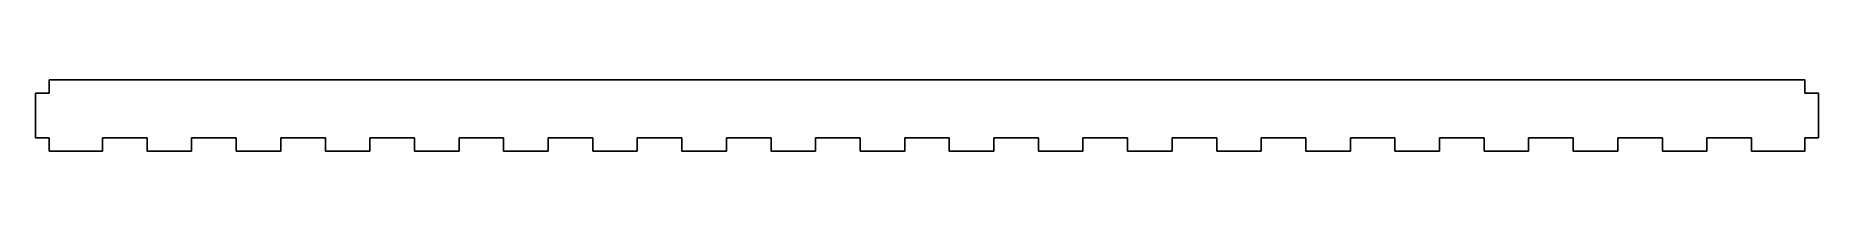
# Model space of a CAD drawing. Extents: x -397 to 3, y -16 to 0.
import ezdxf

# ---------------------------------------------------------------- set-up
doc = ezdxf.new("R2010")
doc.units = 0
doc.header["$MEASUREMENT"] = 0
doc.layers.add('Sketch2', color=7, linetype='Continuous')

msp = doc.modelspace()

# ---------------------------------------------------------------- linework, layer by layer
at = {"layer": 'Sketch2'}
for p, q in [((0, 0, -2.99), (-392.69, 0, -2.99)), ((0, -0.01, -2.99), (0, 0, -2.99)), ((-397, -3, -2.99), (-397, -12.97, -2.99)), ((-396.99, -3, -2.99), (-397, -3, -2.99)), ((-394, -3, -2.99), (-396.99, -3, -2.99)), ((-392.69, 0, -2.99), (-394, 0, -2.99)), ((-394, 0, -2.99), (-394, -2.99, -2.99)), ((-394, -2.99, -2.99), (-394, -3, -2.99)), ((0, -3, -2.99), (0, -0.01, -2.99)), ((0.01, -3, -2.99), (0, -3, -2.99)), ((3, -3, -2.99), (0.01, -3, -2.99)), ((3, -3.03, -2.99), (3, -3, -2.99)), ((3, -13, -2.99), (3, -3.03, -2.99)), ((-397, -12.97, -2.99), (-397, -13, -2.99)), ((-397, -13, -2.99), (-394.01, -13, -2.99)), ((-394.01, -13, -2.99), (-394, -13, -2.99)), ((-394, -13, -2.99), (-394, -15.99, -2.99)), ((-394, -15.99, -2.99), (-394, -16, -2.99)), ((-394, -16, -2.99), (-382.04, -16, -2.99)), ((-382.04, -16, -2.99), (-382, -16, -2.99)), ((-382, -13, -2.99), (-372.03, -13, -2.99)), ((-382, -13.01, -2.99), (-382, -13, -2.99)), ((-382, -16, -2.99), (-382, -13.01, -2.99)), ((-372.03, -13, -2.99), (-372, -13, -2.99)), ((-372, -13, -2.99), (-372, -15.99, -2.99)), ((-372, -15.99, -2.99), (-372, -16, -2.99)), ((-372, -16, -2.99), (-362.03, -16, -2.99)), ((-362.03, -16, -2.99), (-362, -16, -2.99)), ((-362, -13, -2.99), (-352.03, -13, -2.99)), ((-362, -13.01, -2.99), (-362, -13, -2.99)), ((-362, -16, -2.99), (-362, -13.01, -2.99)), ((-352.03, -13, -2.99), (-352, -13, -2.99)), ((-352, -13, -2.99), (-352, -15.99, -2.99)), ((-352, -15.99, -2.99), (-352, -16, -2.99)), ((-352, -16, -2.99), (-342.03, -16, -2.99)), ((-342.03, -16, -2.99), (-342, -16, -2.99)), ((-342, -13, -2.99), (-332.03, -13, -2.99)), ((-342, -13.01, -2.99), (-342, -13, -2.99)), ((-342, -16, -2.99), (-342, -13.01, -2.99)), ((-332.03, -13, -2.99), (-332, -13, -2.99)), ((-332, -13, -2.99), (-332, -15.99, -2.99)), ((-332, -15.99, -2.99), (-332, -16, -2.99)), ((-332, -16, -2.99), (-322.03, -16, -2.99)), ((-322.03, -16, -2.99), (-322, -16, -2.99)), ((-322, -13, -2.99), (-312.03, -13, -2.99)), ((-322, -13.01, -2.99), (-322, -13, -2.99)), ((-322, -16, -2.99), (-322, -13.01, -2.99)), ((-312.03, -13, -2.99), (-312, -13, -2.99)), ((-312, -13, -2.99), (-312, -15.99, -2.99)), ((-312, -15.99, -2.99), (-312, -16, -2.99)), ((-312, -16, -2.99), (-302.03, -16, -2.99)), ((-302.03, -16, -2.99), (-302, -16, -2.99)), ((-302, -13.01, -2.99), (-302, -13, -2.99)), ((-302, -13, -2.99), (-292.03, -13, -2.99)), ((-302, -16, -2.99), (-302, -13.01, -2.99)), ((-292.03, -13, -2.99), (-292, -13, -2.99)), ((-292, -13, -2.99), (-292, -15.99, -2.99)), ((-292, -15.99, -2.99), (-292, -16, -2.99)), ((-292, -16, -2.99), (-282.03, -16, -2.99)), ((-282.03, -16, -2.99), (-282, -16, -2.99)), ((-282, -13, -2.99), (-272.03, -13, -2.99)), ((-282, -13.01, -2.99), (-282, -13, -2.99)), ((-282, -16, -2.99), (-282, -13.01, -2.99)), ((-272.03, -13, -2.99), (-272, -13, -2.99)), ((-272, -13, -2.99), (-272, -15.99, -2.99)), ((-272, -15.99, -2.99), (-272, -16, -2.99)), ((-272, -16, -2.99), (-262.03, -16, -2.99)), ((-262.03, -16, -2.99), (-262, -16, -2.99)), ((-262, -13.01, -2.99), (-262, -13, -2.99)), ((-262, -13, -2.99), (-252.03, -13, -2.99)), ((-262, -16, -2.99), (-262, -13.01, -2.99)), ((-252.03, -13, -2.99), (-252, -13, -2.99)), ((-252, -13, -2.99), (-252, -15.99, -2.99)), ((-252, -15.99, -2.99), (-252, -16, -2.99)), ((-252, -16, -2.99), (-242.03, -16, -2.99)), ((-242.03, -16, -2.99), (-242, -16, -2.99)), ((-242, -13, -2.99), (-232.03, -13, -2.99)), ((-242, -13.01, -2.99), (-242, -13, -2.99)), ((-242, -16, -2.99), (-242, -13.01, -2.99)), ((-232.03, -13, -2.99), (-232, -13, -2.99)), ((-232, -13, -2.99), (-232, -15.99, -2.99)), ((-232, -15.99, -2.99), (-232, -16, -2.99)), ((-232, -16, -2.99), (-222.03, -16, -2.99)), ((-222.03, -16, -2.99), (-222, -16, -2.99)), ((-222, -13.01, -2.99), (-222, -13, -2.99)), ((-222, -13, -2.99), (-212.03, -13, -2.99)), ((-222, -16, -2.99), (-222, -13.01, -2.99)), ((-212.03, -13, -2.99), (-212, -13, -2.99)), ((-212, -13, -2.99), (-212, -15.99, -2.99)), ((-212, -15.99, -2.99), (-212, -16, -2.99)), ((-212, -16, -2.99), (-202.03, -16, -2.99)), ((-202.03, -16, -2.99), (-202, -16, -2.99)), ((-202, -13.01, -2.99), (-202, -13, -2.99)), ((-202, -13, -2.99), (-192.03, -13, -2.99)), ((-202, -16, -2.99), (-202, -13.01, -2.99)), ((-192.03, -13, -2.99), (-192, -13, -2.99)), ((-192, -13, -2.99), (-192, -15.99, -2.99)), ((-192, -15.99, -2.99), (-192, -16, -2.99)), ((-192, -16, -2.99), (-182.03, -16, -2.99)), ((-182.03, -16, -2.99), (-182, -16, -2.99)), ((-182, -13, -2.99), (-172.03, -13, -2.99)), ((-182, -13.01, -2.99), (-182, -13, -2.99)), ((-182, -16, -2.99), (-182, -13.01, -2.99)), ((-172.03, -13, -2.99), (-172, -13, -2.99)), ((-172, -13, -2.99), (-172, -15.99, -2.99)), ((-172, -15.99, -2.99), (-172, -16, -2.99)), ((-172, -16, -2.99), (-162.03, -16, -2.99)), ((-162.03, -16, -2.99), (-162, -16, -2.99)), ((-162, -13.01, -2.99), (-162, -13, -2.99)), ((-162, -13, -2.99), (-152.03, -13, -2.99)), ((-162, -16, -2.99), (-162, -13.01, -2.99)), ((-152.03, -13, -2.99), (-152, -13, -2.99)), ((-152, -13, -2.99), (-152, -15.99, -2.99)), ((-152, -15.99, -2.99), (-152, -16, -2.99)), ((-152, -16, -2.99), (-142.03, -16, -2.99)), ((-142.03, -16, -2.99), (-142, -16, -2.99)), ((-142, -13.01, -2.99), (-142, -13, -2.99)), ((-142, -13, -2.99), (-132.03, -13, -2.99)), ((-142, -16, -2.99), (-142, -13.01, -2.99)), ((-132.03, -13, -2.99), (-132, -13, -2.99)), ((-132, -13, -2.99), (-132, -15.99, -2.99)), ((-132, -15.99, -2.99), (-132, -16, -2.99)), ((-132, -16, -2.99), (-122.03, -16, -2.99)), ((-122.03, -16, -2.99), (-122, -16, -2.99)), ((-122, -13.01, -2.99), (-122, -13, -2.99)), ((-122, -13, -2.99), (-112.03, -13, -2.99)), ((-122, -16, -2.99), (-122, -13.01, -2.99)), ((-112.03, -13, -2.99), (-112, -13, -2.99)), ((-112, -13, -2.99), (-112, -15.99, -2.99)), ((-112, -15.99, -2.99), (-112, -16, -2.99)), ((-112, -16, -2.99), (-102.03, -16, -2.99)), ((-102.03, -16, -2.99), (-102, -16, -2.99)), ((-102, -13.01, -2.99), (-102, -13, -2.99)), ((-102, -13, -2.99), (-92.03, -13, -2.99)), ((-102, -16, -2.99), (-102, -13.01, -2.99)), ((-92.03, -13, -2.99), (-92, -13, -2.99)), ((-92, -13, -2.99), (-92, -15.99, -2.99)), ((-92, -15.99, -2.99), (-92, -16, -2.99)), ((-92, -16, -2.99), (-82.03, -16, -2.99)), ((-82.03, -16, -2.99), (-82, -16, -2.99)), ((-82, -13.01, -2.99), (-82, -13, -2.99)), ((-82, -13, -2.99), (-72.03, -13, -2.99)), ((-82, -16, -2.99), (-82, -13.01, -2.99)), ((-72.03, -13, -2.99), (-72, -13, -2.99)), ((-72, -13, -2.99), (-72, -15.99, -2.99)), ((-72, -15.99, -2.99), (-72, -16, -2.99)), ((-72, -16, -2.99), (-62.03, -16, -2.99)), ((-62.03, -16, -2.99), (-62, -16, -2.99)), ((-62, -13, -2.99), (-52.03, -13, -2.99)), ((-62, -13.01, -2.99), (-62, -13, -2.99)), ((-62, -16, -2.99), (-62, -13.01, -2.99)), ((-52.03, -13, -2.99), (-52, -13, -2.99)), ((-52, -13, -2.99), (-52, -15.99, -2.99)), ((-52, -15.99, -2.99), (-52, -16, -2.99)), ((-52, -16, -2.99), (-42.03, -16, -2.99)), ((-42.03, -16, -2.99), (-42, -16, -2.99)), ((-42, -13.01, -2.99), (-42, -13, -2.99)), ((-42, -13, -2.99), (-32.03, -13, -2.99)), ((-42, -16, -2.99), (-42, -13.01, -2.99)), ((-32.03, -13, -2.99), (-32, -13, -2.99)), ((-32, -13, -2.99), (-32, -15.99, -2.99)), ((-32, -15.99, -2.99), (-32, -16, -2.99)), ((-32, -16, -2.99), (-22.03, -16, -2.99)), ((-22.03, -16, -2.99), (-22, -16, -2.99)), ((-22, -13, -2.99), (-12.03, -13, -2.99)), ((-22, -13.01, -2.99), (-22, -13, -2.99)), ((-22, -16, -2.99), (-22, -13.01, -2.99)), ((-12.03, -13, -2.99), (-12, -13, -2.99)), ((-12, -13, -2.99), (-12, -15.99, -2.99)), ((-12, -15.99, -2.99), (-12, -16, -2.99)), ((-12, -16, -2.99), (-0.04, -16, -2.99)), ((-0.04, -16, -2.99), (0, -16, -2.99)), ((0, -13, -2.99), (2.99, -13, -2.99)), ((0, -13.01, -2.99), (0, -13, -2.99)), ((0, -16, -2.99), (0, -13.01, -2.99)), ((2.99, -13, -2.99), (3, -13, -2.99))]:
    msp.add_line(p, q, dxfattribs=at)

doc.saveas('drawing.dxf')
